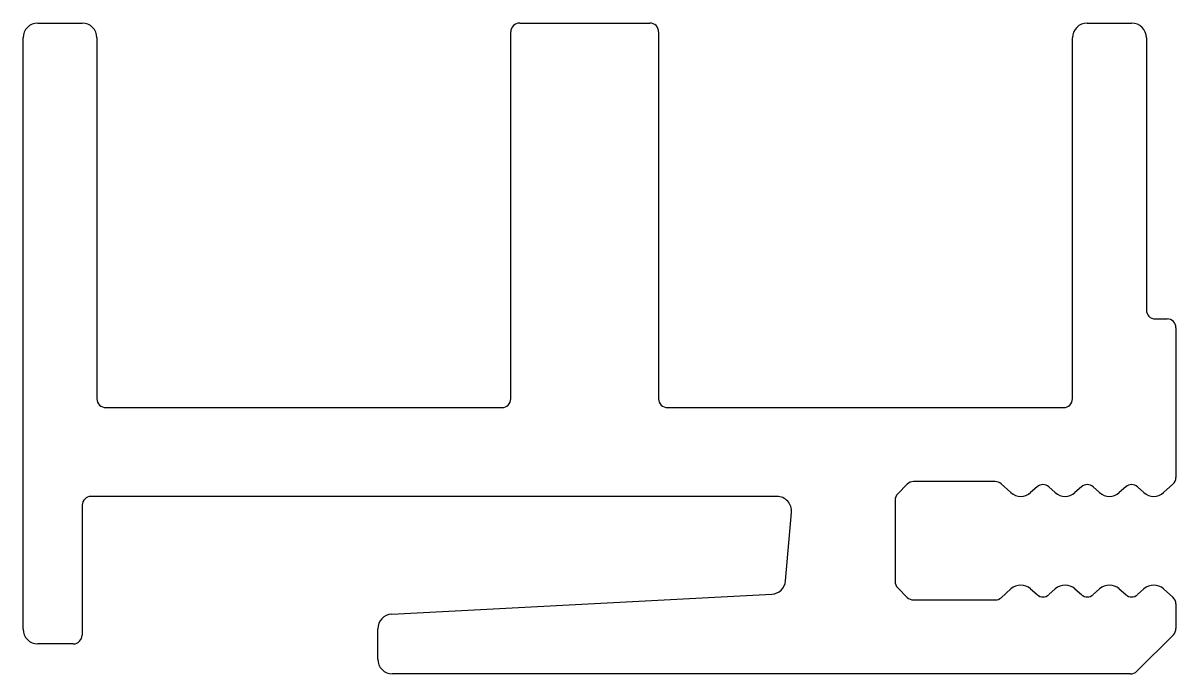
# Model space of a CAD drawing. Extents: x 294.4 to 333.4, y 828.5 to 850.5.
import ezdxf

# ---------------------------------------------------------------- set-up
doc = ezdxf.new("R2010")
doc.units = 0
doc.layers.get('0').update_dxf_attribs({"linetype": 'CONTINUOUS'})

msp = doc.modelspace()

# ---------------------------------------------------------------- linework, layer by layer
at = {"color": 7}
for p, q in [((294.934, 850.508), (296.434, 850.508)), ((310.934, 837.808), (310.934, 850.208)), ((311.234, 850.508), (315.634, 850.508)), ((315.934, 850.208), (315.934, 837.808)), ((330.434, 850.508), (331.934, 850.508)), ((294.434, 830.023), (294.434, 850.008)), ((296.934, 850.008), (296.934, 837.808)), ((329.934, 837.808), (329.934, 850.008)), ((332.434, 850.008), (332.434, 840.808)), ((332.734, 840.508), (333.134, 840.508)), ((333.434, 840.208), (333.434, 835.142)), ((297.234, 837.508), (310.634, 837.508)), ((316.234, 837.508), (329.634, 837.508)), ((327.32, 835.008), (324.558, 835.008)), ((324.346, 834.92), (324.022, 834.596)), ((327.851, 834.635), (327.52, 834.931)), ((328.734, 834.829), (328.517, 834.635)), ((329.351, 834.635), (329.134, 834.829)), ((330.234, 834.829), (330.017, 834.635)), ((330.851, 834.635), (330.634, 834.829)), ((331.734, 834.829), (331.517, 834.635)), ((332.351, 834.635), (332.134, 834.829)), ((333.334, 834.918), (333.017, 834.635)), ((319.934, 834.508), (296.734, 834.508)), ((323.934, 834.383), (323.934, 831.632)), ((296.434, 834.208), (296.434, 829.823)), ((320.231, 831.658), (320.432, 833.964)), ((306.908, 830.529), (319.759, 831.202)), ((324.022, 831.42), (324.346, 831.096)), ((327.52, 831.084), (327.851, 831.38)), ((328.517, 831.38), (328.734, 831.187)), ((329.134, 831.187), (329.351, 831.38)), ((330.017, 831.38), (330.234, 831.187)), ((330.634, 831.187), (330.851, 831.38)), ((331.517, 831.38), (331.734, 831.187)), ((332.134, 831.187), (332.351, 831.38)), ((333.017, 831.38), (333.334, 831.097)), ((324.558, 831.008), (327.319, 831.008)), ((333.434, 830.874), (333.434, 830.046)), ((306.434, 829.008), (306.434, 830.03)), ((333.346, 829.834), (332.108, 828.596)), ((296.134, 829.523), (294.934, 829.523)), ((331.896, 828.508), (306.934, 828.508))]:
    msp.add_line(p, q, dxfattribs=at)
for centre, radius, start, end in [((294.934, 850.008), 0.5, 90, 180), ((296.434, 850.008), 0.5, 0, 90), ((311.234, 850.208), 0.3, 90.0003, 180.0003), ((315.634, 850.208), 0.3, 0.0047, 90.0047), ((330.434, 850.008), 0.5, 90, 180), ((331.934, 850.008), 0.5, 0, 90), ((332.734, 840.808), 0.3, 179.9997, 269.9997), ((333.134, 840.208), 0.3, 0.0047, 90.0047), ((297.234, 837.808), 0.3, 179.9997, 269.9997), ((310.634, 837.808), 0.3, 269.9953, 359.9953), ((316.234, 837.808), 0.3, 179.9997, 269.9997), ((329.634, 837.808), 0.3, 269.9953, 359.9953), ((324.558, 834.708), 0.3, 89.9982, 135.0023), ((327.32, 834.708), 0.3, 48.1818, 90), ((333.134, 835.142), 0.3, 311.8147, 0.0031), ((328.184, 835.008), 0.5, 228.1818, 311.8106), ((328.934, 834.605), 0.3, 48.1894, 131.8106), ((329.684, 835.008), 0.5, 228.1894, 311.8106), ((330.434, 834.605), 0.3, 48.1894, 131.8106), ((331.184, 835.008), 0.5, 228.1894, 311.8106), ((331.934, 834.605), 0.3, 48.1958, 131.817), ((332.684, 835.008), 0.5, 228.1919, 311.8141), ((296.734, 834.208), 0.3, 89.9953, 179.9953), ((319.934, 834.008), 0.5, 354.9991, 90), ((324.234, 834.383), 0.3, 134.999, 179.9949), ((319.733, 831.702), 0.5, 273.0003, 354.9994), ((324.234, 831.632), 0.3, 180.0026, 224.9985), ((328.184, 831.008), 0.5, 48.1886, 131.8174), ((329.684, 831.008), 0.5, 48.1894, 131.8106), ((331.184, 831.008), 0.5, 48.1894, 131.8106), ((332.684, 831.008), 0.5, 48.1884, 131.8106), ((324.558, 831.308), 0.3, 224.997, 270.001), ((328.934, 831.41), 0.3, 228.1894, 311.8106), ((330.434, 831.41), 0.3, 228.1894, 311.8106), ((331.934, 831.41), 0.3, 228.1894, 311.8106), ((333.134, 830.874), 0.3, 0, 48.1884), ((327.319, 831.308), 0.3, 269.9922, 311.8104), ((306.934, 830.03), 0.5, 93, 180), ((294.934, 830.023), 0.5, 180, 270), ((333.134, 830.046), 0.3, 315.0018, 360), ((296.134, 829.823), 0.3, 270, 0), ((306.934, 829.008), 0.5, 180, 270), ((331.896, 828.808), 0.3, 269.9968, 314.9985)]:
    msp.add_arc(centre, radius, start, end, dxfattribs=at)

doc.saveas('drawing.dxf')
